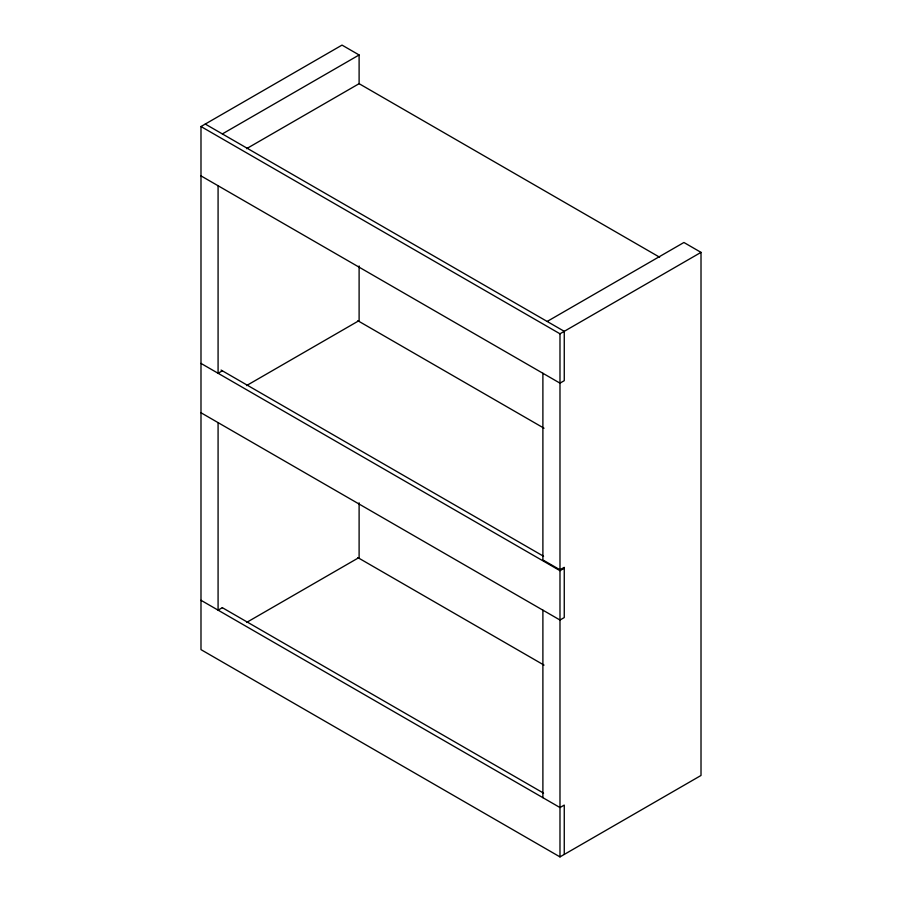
<?xml version="1.0" encoding="UTF-8"?>
<svg xmlns="http://www.w3.org/2000/svg" width="902" height="902" viewBox="0 0 902 902"><rect width="100%" height="100%" fill="white"/><g stroke="black" fill="none" stroke-linecap="round" stroke-linejoin="round"><path stroke-width="1.35" d="M547.164 321.45L683.919 242.491L701.012 252.368L701.012 775.472L559.984 856.9L200.988 649.632L200.988 126.528L342.016 45.1L359.109 54.966L359.109 83.683L659.621 257.217M222.354 133.924L359.109 54.966M246.562 148.672L359.109 83.683M222.354 370.812L218.081 373.27L218.081 185.744M246.562 385.582L359.109 320.593L359.109 265.966M200.988 126.528L559.984 333.796L701.012 252.368M222.354 607.689L218.081 610.158L218.081 422.621M246.562 622.459L359.109 557.481L359.109 502.842M542.891 373.27L542.891 559.939L559.984 569.805L564.257 567.347L564.257 617.554L559.984 620.024L200.988 412.755M200.988 363.405L559.984 570.673L564.257 568.204M205.261 124.059L564.257 331.327L564.257 380.678L559.984 383.147L200.988 175.879M357.868 320.74L544.03 428.213M221.08 370.068L543.568 556.263M357.868 557.616L544.03 665.101M222.298 607.655L543.568 793.14M200.988 600.281L559.984 807.549L564.257 805.08L564.257 854.431M559.984 333.796L559.984 569.805M559.984 570.673L559.984 856.9M542.891 610.147L542.891 797.684"/></g></svg>
